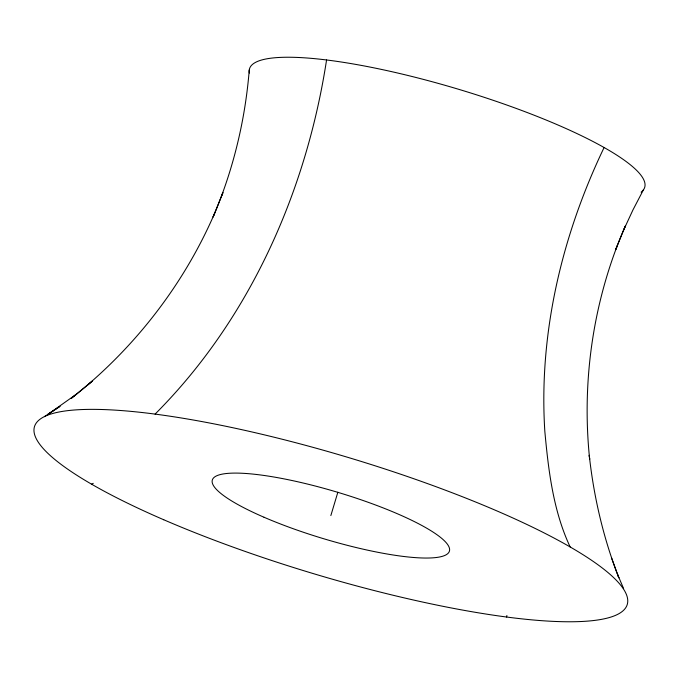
<?xml version="1.0" encoding="UTF-8"?>
<svg xmlns="http://www.w3.org/2000/svg" width="679" height="679" viewBox="0 0 679 679"><rect width="100%" height="100%" fill="white"/><g stroke="black" fill="none" stroke-linecap="round" stroke-linejoin="round"><path stroke-width="1.02" d="M249.252 70.013C245.187 120.548 233.101 170.429 213.087 217.034L222.95 192.615L221.422 196.316M326.565 59.964C306.348 191.436 249.651 319.41 155.092 414.105M506.61 617.024L506.89 615.514M330.851 515.565L337.853 492.233M617.211 245.874L615.675 249.575L625.291 226.082C593.412 299.015 581.402 380.198 589.669 459.293L589.253 455.295C593.819 497.189 603.538 538.557 618.841 577.837L611.601 558.053M604.106 147.513C561.949 235.418 538.583 333.448 544.821 431.207C548.428 470.411 553.224 510.973 570.148 546.951M214.632 213.291C183.279 285.749 133.194 349.778 71.134 398.471L92.352 381.114L87.277 385.29M623.738 229.825L632.947 209.938L643.369 189.942M76.481 394.134L47.768 414.479L60.049 406.314L44.39 416.66M91.563 484.178L93.244 483.329M617.551 574.392L623.611 588.6M249.38 73.069A206.297 40.426 16.7 0 1 462.391 90.426A206.297 40.426 16.7 0 1 641.137 192.157M163.732 519.749A309.446 60.635 16.7 0 0 626.938 605.379A309.446 60.635 16.7 0 0 201.892 421.566A309.446 60.635 16.7 0 0 163.732 519.749M264.004 517.237A123.773 24.257 16.7 0 0 449.286 551.492A123.773 24.257 16.7 0 0 279.264 477.965A123.773 24.257 16.7 0 0 264.004 517.237"/></g></svg>
